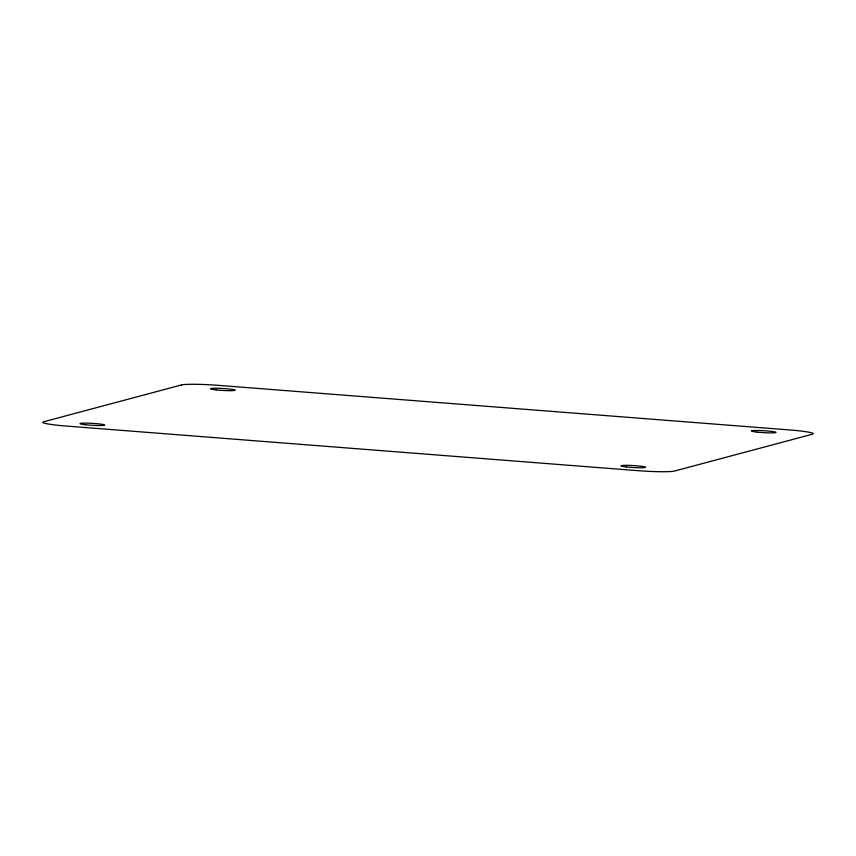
<?xml version="1.0" encoding="UTF-8"?>
<svg xmlns="http://www.w3.org/2000/svg" width="856" height="856" viewBox="0 0 856 856"><rect width="100%" height="100%" fill="white"/><g stroke="black" fill="none" stroke-linecap="round" stroke-linejoin="round"><path stroke-width="1.28" d="M181.408 384.975L43.656 421.783A30.966 2.429 3.4 0 0 66.447 426.063L637.292 470.618A30.966 2.429 3.4 0 0 674.592 471.025L812.344 434.217A30.966 2.429 3.4 0 0 789.553 429.937L218.708 385.382A30.966 2.429 3.4 0 0 181.408 384.975M756.779 432.066A12.38 0.974 3.4 0 0 775.996 432.462A12.38 0.974 3.4 0 0 758.191 430.472A12.38 0.974 3.4 0 0 756.779 432.066M626.464 466.959A12.38 0.974 3.4 0 0 645.499 467.312A12.38 0.974 3.4 0 0 627.491 465.343A12.38 0.974 3.4 0 0 626.464 466.959M85.654 424.758A12.38 0.974 3.4 0 0 104.689 425.111A12.38 0.974 3.4 0 0 86.691 423.132A12.38 0.974 3.4 0 0 85.654 424.758M216.161 389.887A12.38 0.974 3.4 0 0 235.197 390.24A12.38 0.974 3.4 0 0 217.189 388.26A12.38 0.974 3.4 0 0 216.161 389.887"/></g></svg>
